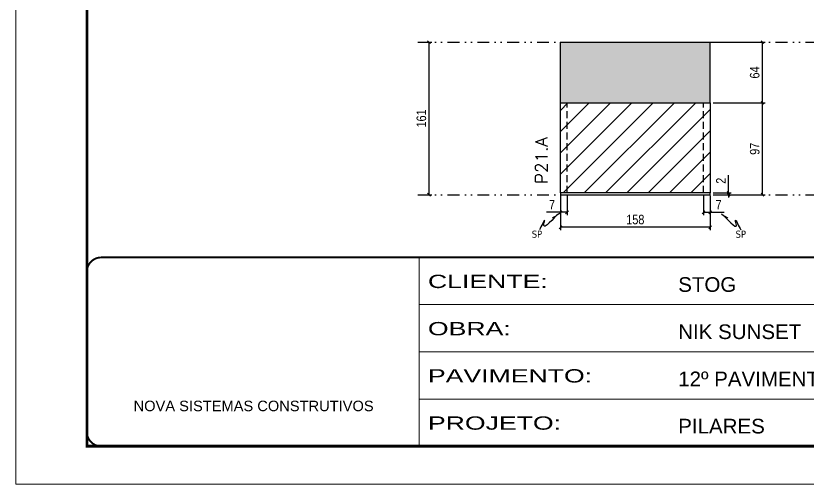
# Model space of a CAD drawing. Extents: x 808 to 7089, y -98 to 17032.
# Drawn here: x 5577 to 6412, y 12537 to 13031 of the extents above; entities that cross this region are included whole.
import ezdxf

# ---------------------------------------------------------------- set-up
doc = ezdxf.new("R2010")
doc.units = 0
for name, pattern in [('CONTINUO', [0]), ('DASHED', [0.75, 0.5, -0.25]), ('DIVIDE2', [0.625, 0.25, -0.125, 0, -0.125, 0, -0.125]), ('HIDDEN', [0.375, 0.25, -0.125])]:
    doc.linetypes.add(name, pattern=pattern)
for name, color, linetype in [('COTA', 241, 'Continuous'), ('Nível', 160, 'Continuous'), ('Painéis', 200, 'Continuous'), ('Sarrafo de Pressão', 42, 'HIDDEN'), ('texto', 7, 'Continuous')]:
    doc.layers.add(name, color=color, linetype=linetype)
for name, color, linetype, lineweight in [('Folhas', 255, 'Continuous', 9), ('REAPROVEITAMENTO', 251, 'Continuous', 9), ('SARRAFO DE PRESSAO', 251, 'DASHED', 9), ('Texto Seção', 7, 'Continuous', 15)]:
    doc.layers.add(name, color=color, linetype=linetype, lineweight=lineweight)
doc.styles.add('ARIAL', font='arial.ttf')
doc.styles.add('COTA TECNICA', font='techl___.ttf', dxfattribs={"height": 10})
doc.styles.add('COTA TECNICA-50', font='techl___.ttf', dxfattribs={"height": 10})
doc.styles.add('REGUA-120', font='ROMANS.shx', dxfattribs={"height": 15})
doc.styles.get("Standard").update_dxf_attribs({"font": 'arial.ttf'})
doc.styles.add('Tecnologia', font='')
doc.styles.get('Tecnologia').set_extended_font_data('Forgotten Futurist')
doc.dimstyles.new('COTA PAINEL-50', dxfattribs={"dimtxt": 10, "dimasz": 3, "dimexe": 3, "dimexo": 3, "dimgap": 3, "dimtad": 1, "dimdec": 1, "dimzin": 12, "dimdsep": 46, "dimtxsty": 'COTA TECNICA-50', "dimblk1": 'OBLIQUE', "dimblk2": 'OBLIQUE', "dimsah": 1, "dimcen": 0.9, "dimclrd": 4, "dimclre": 4, "dimclrt": 240, "dimadec": 1, "dimazin": 3, "dimtfac": 1, "dimtdec": 1, "dimtmove": 0, "dimatfit": 3, "dimfxl": 1, "dimtolj": 1, "dimtzin": 12, "dimarcsym": 0})
doc.dimstyles.new('PAINEL', dxfattribs={"dimtxt": 10, "dimasz": 3, "dimexe": 3, "dimexo": 3, "dimgap": 3, "dimtad": 1, "dimdec": 1, "dimzin": 12, "dimdsep": 46, "dimtxsty": 'COTA TECNICA', "dimblk1": 'OBLIQUE', "dimblk2": 'OBLIQUE', "dimsah": 1, "dimcen": 0.9, "dimclrd": 4, "dimclre": 4, "dimclrt": 240, "dimadec": 1, "dimazin": 3, "dimtfac": 1, "dimtdec": 1, "dimtmove": 0, "dimatfit": 3, "dimfxl": 1, "dimtolj": 1, "dimtzin": 12, "dimarcsym": 0})
doc.dimstyles.get("Standard").update_dxf_attribs({"dimtxt": 0.18, "dimasz": 0.18, "dimexe": 0.18, "dimexo": 0.0625, "dimgap": 0.09, "dimtad": 0, "dimtih": 1, "dimtoh": 1, "dimdec": 4, "dimzin": 0, "dimdsep": 46, "dimtxsty": 'Standard', "dimcen": 0.09, "dimadec": 0, "dimazin": 0, "dimtfac": 1, "dimtdec": 4, "dimtofl": 0, "dimtmove": 0, "dimatfit": 3, "dimfxl": 1, "dimtolj": 1, "dimtzin": 0, "dimarcsym": 0})

# ---------------------------------------------------------------- blocks, each defined once
blk = doc.blocks.new('9999999999')
at = {"color": 30, "linetype": 'CONTINUO'}
for p, q in [((98564.56, 34230.21), (98564.56, 34429.45)), ((98564.56, 34379.64), (99583.98, 34379.64)), ((98564.56, 34329.83), (99487.98, 34329.83)), ((98564.56, 34280.02), (99487.98, 34280.02))]:
    blk.add_line(p, q, dxfattribs=at)
at = {"color": 30, "linetype": 'CONTINUO', "const_width": 2}
blk.add_lwpolyline([(99583.98, 34230.21), (99583.98, 34414.45, 0.414214), (99568.98, 34429.45), (98228.98, 34429.45, 0.414214), (98213.98, 34414.45), (98213.98, 34245.21, 0.414214), (98228.98, 34230.21), (99583.98, 34230.21)], format="xyb", dxfattribs=at)
at = {"layer": 'Folhas'}
blk.add_lwpolyline([(98138.98, 34190.21), (99623.98, 34190.21), (99623.98, 35240.21), (98138.98, 35240.21)], close=True, dxfattribs=at)
at = {"layer": 'Folhas', "color": 30, "const_width": 3}
blk.add_lwpolyline([(98213.98, 34230.21), (99583.98, 34230.21), (99583.98, 35200.21), (98213.98, 35200.21)], close=True, dxfattribs=at)
at = {"color": 7, "linetype": 'Continuous', "ltscale": 5, "style": 'ARIAL'}
for s, height, p in [('STOG', 15.483, (98837.68, 34393.13)), ('NIK SUNSET', 15.483, (98837.68, 34343.32)), ('12º PAVIMENTO', 15.4829, (98837.68, 34293.51)), ('NOVA SISTEMAS CONSTRUTIVOS', 11.0592, (98263.19, 34267.21)), ('PILARES', 15.483, (98837.68, 34243.7))]:
    blk.add_text(s, height=height, dxfattribs=at).set_placement(p)
at = {"layer": 'Folhas', "color": 7, "style": 'Tecnologia', "width": 1.5}
for s, p in [('CLIENTE:', (98573.65, 34397.17)), ('OBRA:', (98573.65, 34347.31)), ('PAVIMENTO:', (98573.65, 34297.5)), ('PROJETO:', (98573.65, 34247.69))]:
    blk.add_text(s, height=14, dxfattribs=at).set_placement(p)
blk = doc.blocks.new('_Oblique')
at = {"color": 0, "linetype": 'ByBlock', "lineweight": -2}
blk.add_line((-0.5, -0.5), (0.5, 0.5), dxfattribs=at)
blk = doc.blocks.new('*D1449')
at = {"layer": 'COTA', "color": 4, "lineweight": -2, "transparency": 16777216}
for p, q in [((6003.71, 13003.17), (6015.57, 13003.17)), ((6012.57, 12842.17), (6012.57, 13003.17)), ((6003.71, 12842.17), (6015.57, 12842.17))]:
    blk.add_line(p, q, dxfattribs=at)
at = {"layer": 'Defpoints', "color": 0, "transparency": 16777216}
for p in [(6000.71, 13003.17), (6012.57, 13003.17), (6000.71, 12842.17)]:
    blk.add_point(p, dxfattribs=at)
at = {"layer": 'COTA', "color": 4, "lineweight": -2, "transparency": 16777216, "xscale": 3, "yscale": 3, "zscale": 3}
for p, rotation in [((6012.57, 13003.17), 90), ((6012.57, 12842.17), 270)]:
    blk.add_blockref('_Oblique', p, dxfattribs=dict(at, rotation=rotation))
at = {"layer": 'COTA', "color": 240, "transparency": 16777216, "insert": (6004.46, 12922.67), "char_height": 10, "attachment_point": 5, "rotation": 90, "style": 'COTA TECNICA-50'}
blk.add_mtext('\\A1;161', dxfattribs=at)
blk = doc.blocks.new('*D1426')
at = {"layer": 'COTA', "color": 4, "lineweight": -2, "transparency": 16777216}
for p, q in [((6151.12, 12841.17), (6151.12, 12804.8)), ((6309.12, 12841.17), (6309.12, 12804.8)), ((6309.12, 12807.8), (6151.12, 12807.8))]:
    blk.add_line(p, q, dxfattribs=at)
at = {"layer": 'Defpoints', "color": 0, "transparency": 16777216}
for p in [(6151.12, 12844.17), (6309.12, 12844.17), (6151.12, 12807.8)]:
    blk.add_point(p, dxfattribs=at)
at = {"layer": 'COTA', "color": 4, "lineweight": -2, "transparency": 16777216, "xscale": 3, "yscale": 3, "zscale": 3, "rotation": 180}
blk.add_blockref('_Oblique', (6151.12, 12807.8), dxfattribs=at)
at = {"layer": 'COTA', "color": 4, "lineweight": -2, "transparency": 16777216, "xscale": 3, "yscale": 3, "zscale": 3}
blk.add_blockref('_Oblique', (6309.12, 12807.8), dxfattribs=at)
at = {"layer": 'COTA', "color": 240, "transparency": 16777216, "insert": (6230.12, 12815.94), "char_height": 10, "attachment_point": 5, "style": 'COTA TECNICA'}
blk.add_mtext('\\A1;158', dxfattribs=at)
blk = doc.blocks.new('*D1427')
at = {"layer": 'COTA', "color": 4, "lineweight": -2, "transparency": 16777216}
for p, q in [((6302.12, 12841.17), (6302.12, 12820.66)), ((6309.12, 12839.17), (6309.12, 12820.66)), ((6302.12, 12823.66), (6309.12, 12823.66)), ((6309.12, 12823.66), (6323.85, 12823.66))]:
    blk.add_line(p, q, dxfattribs=at)
at = {"layer": 'Defpoints', "color": 0, "transparency": 16777216}
for p in [(6302.12, 12844.17), (6309.12, 12842.17), (6309.12, 12823.66)]:
    blk.add_point(p, dxfattribs=at)
at = {"layer": 'COTA', "color": 4, "lineweight": -2, "transparency": 16777216, "xscale": 3, "yscale": 3, "zscale": 3, "rotation": 180}
blk.add_blockref('_Oblique', (6302.12, 12823.66), dxfattribs=at)
at = {"layer": 'COTA', "color": 4, "lineweight": -2, "transparency": 16777216, "xscale": 3, "yscale": 3, "zscale": 3}
blk.add_blockref('_Oblique', (6309.12, 12823.66), dxfattribs=at)
at = {"layer": 'COTA', "color": 240, "transparency": 16777216, "insert": (6317.99, 12831.73), "char_height": 10, "attachment_point": 5, "style": 'COTA TECNICA-50'}
blk.add_mtext('\\A1;7', dxfattribs=at)
blk = doc.blocks.new('*D1428')
at = {"layer": 'COTA', "color": 4, "lineweight": -2, "transparency": 16777216}
for p, q in [((6151.12, 12839.17), (6151.12, 12820.66)), ((6158.12, 12841.17), (6158.12, 12820.66)), ((6151.12, 12823.66), (6136.39, 12823.66)), ((6158.12, 12823.66), (6151.12, 12823.66))]:
    blk.add_line(p, q, dxfattribs=at)
at = {"layer": 'Defpoints', "color": 0, "transparency": 16777216}
for p in [(6151.12, 12842.17), (6158.12, 12844.17), (6151.12, 12823.66)]:
    blk.add_point(p, dxfattribs=at)
at = {"layer": 'COTA', "color": 4, "lineweight": -2, "transparency": 16777216, "xscale": 3, "yscale": 3, "zscale": 3, "rotation": 180}
blk.add_blockref('_Oblique', (6151.12, 12823.66), dxfattribs=at)
at = {"layer": 'COTA', "color": 4, "lineweight": -2, "transparency": 16777216, "xscale": 3, "yscale": 3, "zscale": 3}
blk.add_blockref('_Oblique', (6158.12, 12823.66), dxfattribs=at)
at = {"layer": 'COTA', "color": 240, "transparency": 16777216, "insert": (6142.25, 12831.73), "char_height": 10, "attachment_point": 5, "style": 'COTA TECNICA-50'}
blk.add_mtext('\\A1;7', dxfattribs=at)
blk = doc.blocks.new('*D1429')
at = {"layer": 'COTA', "color": 4, "lineweight": -2, "transparency": 16777216}
for p, q in [((6328.38, 12844.17), (6328.38, 12862.97)), ((6312.12, 12844.17), (6331.38, 12844.17)), ((6312.12, 12842.17), (6331.38, 12842.17)), ((6328.38, 12842.17), (6328.38, 12844.17)), ((6328.38, 12842.17), (6328.38, 12839.17))]:
    blk.add_line(p, q, dxfattribs=at)
at = {"layer": 'Defpoints', "color": 0, "transparency": 16777216}
for p in [(6309.12, 12844.17), (6309.12, 12842.17), (6328.38, 12842.17)]:
    blk.add_point(p, dxfattribs=at)
at = {"layer": 'COTA', "color": 4, "lineweight": -2, "transparency": 16777216, "xscale": 3, "yscale": 3, "zscale": 3}
for p, rotation in [((6328.38, 12844.17), 270), ((6328.38, 12842.17), 90)]:
    blk.add_blockref('_Oblique', p, dxfattribs=dict(at, rotation=rotation))
at = {"layer": 'COTA', "color": 240, "transparency": 16777216, "insert": (6320.38, 12856.91), "char_height": 10, "attachment_point": 5, "rotation": 90, "style": 'COTA TECNICA-50'}
blk.add_mtext('\\A1;2', dxfattribs=at)
blk = doc.blocks.new('*D1430')
at = {"layer": 'COTA', "color": 4, "linetype": 'ByBlock', "lineweight": -2, "transparency": 16777216}
for p, q in [((6312.12, 12939.17), (6367.2, 12939.17)), ((6364.2, 12842.17), (6364.2, 12939.17)), ((6312.12, 12842.17), (6367.2, 12842.17))]:
    blk.add_line(p, q, dxfattribs=at)
at = {"layer": 'Defpoints', "color": 0, "linetype": 'ByBlock', "transparency": 16777216}
for p in [(6309.12, 12939.17), (6364.2, 12939.17), (6309.12, 12842.17)]:
    blk.add_point(p, dxfattribs=at)
at = {"layer": 'COTA', "color": 4, "linetype": 'ByBlock', "lineweight": -2, "transparency": 16777216, "xscale": 3, "yscale": 3, "zscale": 3}
for p, rotation in [((6364.2, 12939.17), 90), ((6364.2, 12842.17), 270)]:
    blk.add_blockref('_Oblique', p, dxfattribs=dict(at, rotation=rotation))
at = {"layer": 'COTA', "color": 240, "linetype": 'ByBlock', "transparency": 16777216, "insert": (6356.1, 12890.67), "char_height": 10, "attachment_point": 5, "rotation": 90, "style": 'COTA TECNICA'}
blk.add_mtext('\\A1;97', dxfattribs=at)
blk = doc.blocks.new('*D1431')
at = {"layer": 'COTA', "color": 4, "lineweight": -2, "transparency": 16777216}
for p, q in [((6278.12, 13003.17), (6367.2, 13003.17)), ((6364.2, 12939.17), (6364.2, 13003.17)), ((6312.12, 12939.17), (6367.2, 12939.17))]:
    blk.add_line(p, q, dxfattribs=at)
at = {"layer": 'Defpoints', "color": 0, "transparency": 16777216}
for p in [(6275.12, 13003.17), (6364.2, 13003.17), (6309.12, 12939.17)]:
    blk.add_point(p, dxfattribs=at)
at = {"layer": 'COTA', "color": 4, "lineweight": -2, "transparency": 16777216, "xscale": 3, "yscale": 3, "zscale": 3}
for p, rotation in [((6364.2, 13003.17), 90), ((6364.2, 12939.17), 270)]:
    blk.add_blockref('_Oblique', p, dxfattribs=dict(at, rotation=rotation))
at = {"layer": 'COTA', "color": 240, "transparency": 16777216, "insert": (6356.1, 12971.17), "char_height": 10, "attachment_point": 5, "rotation": 90, "style": 'COTA TECNICA-50'}
blk.add_mtext('\\A1;64', dxfattribs=at)

msp = doc.modelspace()

# ---------------------------------------------------------------- hatches: boundary and pattern name
at = {"layer": 'COTA', "linetype": 'ByBlock'}
h = msp.add_hatch(dxfattribs=at)
h.set_pattern_fill('AR-CONC', color=256, scale=0.03)
h.set_pattern_definition([(50, (-2227.9673, 8891.1733), (5.46554, -0.4781726), [0.5715, -6.2865]), (355, (-2227.9673, 8891.1733), (-1.0573026, 5.7317054), [0.4572, -5.0292175]), (100.451445, (-2227.512, 8891.1335), (4.4082374, 5.2535326), [0.4857003, -5.3427073]), (46.1842, (-2227.9673, 8892.697), (8.132371, -1.26127), [0.85725, -9.42975]), (96.63556, (-2227.29, 8892.592), (7.122124, 7.422784), [0.728551, -8.014068]), (351.18415, (-2227.967, 8892.697), (7.122124, 7.422784), [0.685799, -7.543792]), (21, (-2227.2053, 8892.3163), (4.5484317, -3.067956), [0.5715, -6.2865]), (326, (-2227.2053, 8892.3163), (1.854061, 5.525639), [0.4572, -5.0292]), (71.451445, (-2226.8263, 8892.0606), (6.4024926, 2.457683), [0.4857003, -5.342698]), (37.5, (-2227.9673, 8891.1733), (0.0926581, 2.53665117), [0, -4.96824, 0, -5.1054, 0, -5.04825]), (7.5, (-2227.9673, 8891.1733), (2.0045899, 3.00541724), [0, -2.91084, 0, -4.85394, 0, -1.92405]), (327.5, (-2229.6666, 8891.1733), (4.06771786, -0.1718623), [0, -1.905, 0, -5.9436, 0, -7.8867]), (317.5, (-2230.4286, 8891.1733), (4.4438754, 0.7627947), [0, -2.4765, 0, -3.94716, 0, -5.6007])])
h.paths.add_polyline_path([(6151.12, 13003.17), (6151.12, 12939.17), (6309.12, 12939.17), (6309.12, 13003.17)])
at = {"layer": 'REAPROVEITAMENTO'}
h = msp.add_hatch(dxfattribs=at)
h.set_pattern_fill('ANSI31', color=256, scale=5)
h.paths.add_polyline_path([(6151.12, 12939.17), (6151.12, 12921.17), (6151.12, 12844.17), (6309.12, 12844.17), (6309.12, 12921.17), (6309.12, 12939.17)])

# ---------------------------------------------------------------- linework, layer by layer
at = {"layer": 'COTA', "linetype": 'ByBlock'}
for p, q in [((6151.12, 13003.17), (6151.12, 13003.17)), ((6151.12, 12939.17), (6151.12, 13003.17)), ((6151.12, 13003.17), (6309.12, 13003.17)), ((6309.12, 12939.17), (6309.12, 13003.17))]:
    msp.add_line(p, q, dxfattribs=at)
at = {"layer": 'Nível', "color": 4, "linetype": 'DIVIDE2', "ltscale": 50}
for p, q in [((6000.71, 13003.17), (7021.67, 13003.17)), ((6000.71, 12842.17), (7021.67, 12842.17))]:
    msp.add_line(p, q, dxfattribs=at)
at = {"layer": 'Painéis'}
for p, q in [((6151.12, 12939.17), (6309.12, 12939.17)), ((6151.12, 12921.17), (6151.12, 12939.17)), ((6309.12, 12939.17), (6309.12, 12921.17)), ((6151.12, 12844.17), (6151.12, 12921.17)), ((6309.12, 12921.17), (6309.12, 12844.17)), ((6309.12, 12844.17), (6151.12, 12844.17)), ((6309.12, 12844.17), (6151.12, 12844.17)), ((6151.12, 12844.17), (6151.12, 12842.17)), ((6151.12, 12842.17), (6309.12, 12842.17)), ((6309.12, 12842.17), (6309.12, 12844.17))]:
    msp.add_line(p, q, dxfattribs=at)
at = {"layer": 'Sarrafo de Pressão', "ltscale": 30}
for p, q in [((6158.12, 12844.17), (6158.12, 12939.17)), ((6302.12, 12844.17), (6302.12, 12939.17))]:
    msp.add_line(p, q, dxfattribs=at)

# ---------------------------------------------------------------- block references
at = {"layer": 'SARRAFO DE PRESSAO', "color": 6, "linetype": 'ByBlock'}
msp.add_blockref('9999999999', (-92562.31, -21653.45), dxfattribs=at)

# ---------------------------------------------------------------- texts
at = {"layer": 'texto', "color": 0, "char_height": 7.5, "attachment_point": 5}
for insert in [(6126.34, 12800.49), (6341.37, 12800.49)]:
    msp.add_mtext('{\\fTahoma|b0|i0|c0|p34;\\C4;SP}', dxfattribs=dict(at, insert=insert))
at = {"layer": 'Texto Seção', "insert": (6137.65, 12853.42), "char_height": 13, "width": 285.3299, "attachment_point": 7, "rotation": 90, "style": 'REGUA-120'}
msp.add_mtext('P21.A', dxfattribs=at)

# ---------------------------------------------------------------- dimensions: what is measured, and where the dimension line sits
at = {"layer": 'COTA'}
for base, p1, p2, angle, picture, middle in [((6012.57, 13003.17), (6000.71, 12842.17), (6000.71, 13003.17), 90, '*D1449', (6004.46, 12922.67)), ((6364.2, 13003.17), (6309.12, 12939.17), (6275.12, 13003.17), 90, '*D1431', (6356.1, 12971.17)), ((6151.12, 12823.66), (6158.12, 12844.17), (6151.12, 12842.17), 180, '*D1428', (6142.25, 12831.73))]:
    dim = msp.add_linear_dim(base=base, p1=p1, p2=p2, angle=angle, dimstyle='COTA PAINEL-50', dxfattribs=at)
    dim.commit()
    dim.dimension.update_dxf_attribs({"geometry": picture, "text_midpoint": middle})
at = {"layer": 'COTA', "linetype": 'ByBlock'}
dim = msp.add_aligned_dim(p1=(6309.12, 12842.17), p2=(6309.12, 12939.17), distance=-55.08, dimstyle='PAINEL', dxfattribs=at)
dim.commit()
dim.dimension.update_dxf_attribs({"geometry": '*D1430', "text_midpoint": (6356.1, 12890.67)})
at = {"layer": 'COTA'}
dim = msp.add_linear_dim(base=(6328.38, 12842.17), p1=(6309.12, 12844.17), p2=(6309.12, 12842.17), angle=90, dimstyle='COTA PAINEL-50', dxfattribs=at)
dim.commit()
dim.dimension.update_dxf_attribs({"geometry": '*D1429', "text_midpoint": (6328.38, 12856.91), "dimtype": 160})
dim = msp.add_linear_dim(base=(6151.12, 12807.8), p1=(6309.12, 12844.17), p2=(6151.12, 12844.17), angle=180, dimstyle='PAINEL', override={"dimarcsym": 2}, dxfattribs=at)
dim.commit()
dim.dimension.update_dxf_attribs({"geometry": '*D1426', "text_midpoint": (6230.12, 12815.94)})
dim = msp.add_linear_dim(base=(6309.12, 12823.66), p1=(6302.12, 12844.17), p2=(6309.12, 12842.17), dimstyle='COTA PAINEL-50', dxfattribs=at)
dim.commit()
dim.dimension.update_dxf_attribs({"geometry": '*D1427', "text_midpoint": (6317.99, 12831.73)})

# ---------------------------------------------------------------- leaders
at = {"layer": 'COTA', "path_type": 1}
for points in [[(6149.29, 12821.98), (6133.51, 12810.15), (6134.43, 12814.96), (6128.88, 12805.18)], [(6320.95, 12821.98), (6336.73, 12810.15), (6335.81, 12814.96), (6341.36, 12805.18)]]:
    msp.add_leader(points, dimstyle='Standard', override={"dimasz": 8}, dxfattribs=at)

doc.saveas('drawing.dxf')
